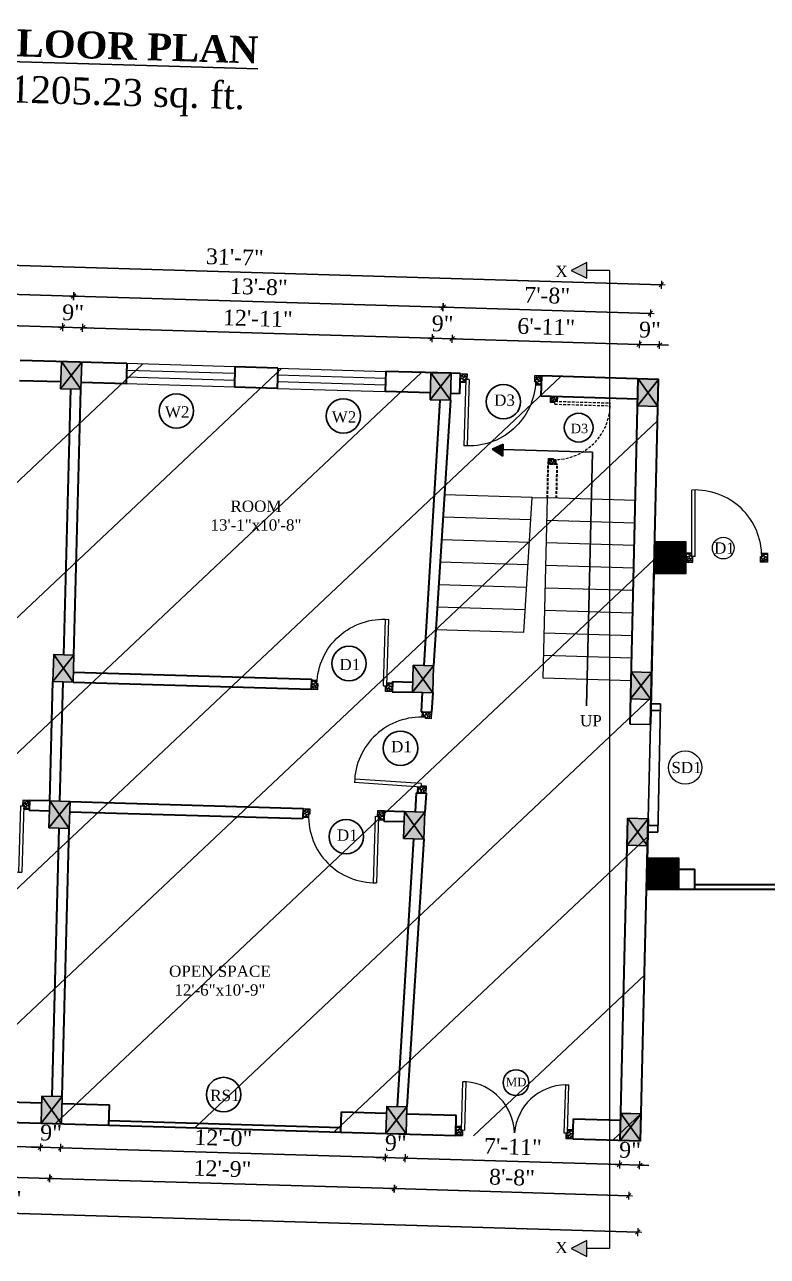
# Model space of a CAD drawing. Header units: inches. Extents: x 4069 to 291496, y -47643 to 12535.
# Drawn here: x 139544 to 139873, y -23348 to -22801 of the extents above; entities that cross this region are included whole.
import ezdxf

# ---------------------------------------------------------------- set-up
doc = ezdxf.new("R2010")
doc.units = ezdxf.units.IN
doc.header["$LTSCALE"] = 5
doc.header["$MEASUREMENT"] = 0
doc.linetypes.add('HIDDEN', pattern=[0.375, 0.25, -0.125])
for name, color, linetype, lineweight in [('A-WALL', 7, 'Continuous', 9), ('Dimension', 7, 'Continuous', 18), ('DOOR', 62, 'Continuous', 0), ('Dw', 2, 'Continuous', 18), ('tefriş', 30, 'Continuous', 9)]:
    doc.layers.add(name, color=color, linetype=linetype, lineweight=lineweight)
doc.layers.add('dim line', color=7, linetype='Continuous', lineweight=15, true_color=0xfab2b2)
doc.layers.add('TEXT', color=6, linetype='Continuous')
doc.layers.add('WALL', color=7, linetype='Continuous')
doc.styles.add('ordinary', font='times.ttf')
doc.dimstyles.new('Copy of 96', dxfattribs={"dimtxt": 7, "dimasz": 4, "dimexe": 0.5, "dimexo": 0.5, "dimgap": 3, "dimtad": 1, "dimdec": 1, "dimzin": 11, "dimdsep": 46, "dimlunit": 4, "dimtxsty": 'ordinary', "dimblk": 'OBLIQUE', "dimcen": 0.09, "dimse1": 1, "dimse2": 1, "dimclrt": 6, "dimazin": 0, "dimtfac": 1, "dimtdec": 1, "dimtix": 1, "dimtmove": 2, "dimatfit": 3, "dimldrblk": 'leader', "dimfxl": 0.5, "dimfxlon": 1, "dimtolj": 1, "dimtzin": 0, "dimarcsym": 0})

# ---------------------------------------------------------------- blocks, each defined once
blk = doc.blocks.new('C1a')
at = {"color": 1, "ltscale": 5}
for p, q in [((18657.75, 4625.76), (18648.75, 4625.76)), ((18648.75, 4625.76), (18648.82, 4613.76)), ((18657.82, 4613.76), (18657.75, 4625.76)), ((18648.82, 4613.76), (18657.82, 4613.76))]:
    blk.add_line(p, q, dxfattribs=at)
blk = doc.blocks.new('A$C27B36B59')
at = {"layer": 'DOOR'}
for p, q in [((0, 4), (0, 0)), ((2.5, 4), (0, 4)), ((0, 0), (3, 0)), ((2.5, 2.5), (2.5, 4)), ((3, 2.5), (2.5, 2.5)), ((3, 0), (3, 2.5))]:
    blk.add_line(p, q, dxfattribs=at)
for centre, radius, start, end in [((-1.4, -0.54), 4.75, 22.1411, 72.838), ((1.34, 2.09), 1.64, 45.138, 144.8948), ((2.21, 0.3), 2.49, 83.3149, 152.658), ((0.13, 0.37), 2.05, 349.4875, 93.6805), ((1.96, -0.47), 2.01, 58.7447, 166.495), ((-0.06, 0.32), 1.13, 343.542, 86.947), ((2.08, -0.4), 1.17, 38.2816, 160.1519)]:
    blk.add_arc(centre, radius, start, end, dxfattribs=at)
blk = doc.blocks.new('D2')
at = {"layer": 'DOOR'}
for p, q in [((74473.95, 24047.59), (74473.95, 24018.09)), ((74473.95, 24047.59), (74475.45, 24047.59)), ((74475.45, 24047.59), (74475.45, 24018.13))]:
    blk.add_line(p, q, dxfattribs=at)
blk.add_arc((74473.95, 24047.59), 29.5, 180, 272.9146, dxfattribs=at)
at = {"layer": 'DOOR', "xscale": -1, "rotation": 180}
blk.add_blockref('A$C27B36B59', (74441.95, 24050.09), dxfattribs=at)
at = {"layer": 'DOOR', "rotation": 180}
blk.add_blockref('A$C27B36B59', (74477.95, 24050.09), dxfattribs=at)
blk = doc.blocks.new('smalldoor hidden')
at = {"layer": 'DOOR', "linetype": 'HIDDEN'}
for p, q in [((9851.61, -757.15), (9876.16, -757.15)), ((9851.61, -758.4), (9851.61, -757.15)), ((9851.61, -758.4), (9876.19, -758.4))]:
    blk.add_line(p, q, dxfattribs=at)
blk.add_arc((9851.61, -758.4), 24.58, 270, 2.9146, dxfattribs=at)
at = {"layer": 'DOOR', "linetype": 'HIDDEN', "yscale": 0.8333000000020547, "zscale": 0.8333000000002357, "rotation": 270}
for p, xscale in [((9849.52, -755.07), 0.8332999999984168), ((9849.52, -785.07), -0.8332999999984168)]:
    blk.add_blockref('A$C27B36B59', p, dxfattribs=dict(at, xscale=xscale))
blk = doc.blocks.new('x-x')
at = {"ltscale": 5}
for points in [[(11364.03, -701.52), (11364.03, -694.51), (11357.15, -698.09)], [(11364.03, -1135.52), (11364.03, -1128.51), (11357.15, -1132.09)]]:
    blk.add_hatch(color=256, dxfattribs=at).paths.add_polyline_path(points)
for p, q in [((11364.03, -694.51), (11357.15, -698.09)), ((11357.15, -698.09), (11364.03, -701.52)), ((11364.03, -701.52), (11364.03, -694.51)), ((11374.13, -698.09), (11364.03, -698.09)), ((11374.13, -698.09), (11374.13, -1132.09)), ((11364.03, -1128.51), (11357.15, -1132.09)), ((11364.03, -1135.52), (11364.03, -1128.51)), ((11357.15, -1132.09), (11364.03, -1135.52)), ((11374.13, -1132.09), (11364.03, -1132.09))]:
    blk.add_line(p, q, dxfattribs=at)
at = {"layer": 'A-WALL', "color": 1, "ltscale": 5}
blk.add_line((11374.13, -1120.09), (11374.13, -1132.09), dxfattribs=at)
at = {"layer": 'TEXT', "style": 'ordinary'}
for p in [(11350.08, -700.97), (11350.08, -1134.1)]:
    blk.add_text('X', height=5, dxfattribs=at).set_placement(p)
blk = doc.blocks.new('oblique')
at = {"color": 0, "lineweight": -2}
blk.add_line((0.25, 0.25), (-0.25, -0.25), dxfattribs=at)
at = {"layer": 'dim line', "lineweight": 9}
for p, q in [((-0.4375, 0), (0.4375, 0)), ((0, 0.4375), (0, -0.4375))]:
    blk.add_line(p, q, dxfattribs=at)
blk = doc.blocks.new('*D4572')
at = {"layer": 'A-WALL', "color": 0, "lineweight": -2, "ltscale": 50, "transparency": 16777216}
blk.add_line((139811.71, -23320.93), (139707.76, -23317.82), dxfattribs=at)
at = {"layer": 'Defpoints', "color": 0, "ltscale": 50, "transparency": 16777216}
for p in [(139708.49, -23293.42), (139812.44, -23296.52), (139707.76, -23317.82)]:
    blk.add_point(p, dxfattribs=at)
at = {"layer": 'A-WALL', "color": 0, "lineweight": -2, "ltscale": 50, "transparency": 16777216, "xscale": 4, "yscale": 4, "zscale": 4}
for p, rotation in [((139707.76, -23317.82), 178.2899854281403), ((139811.71, -23320.93), 358.2899854281403)]:
    blk.add_blockref('oblique', p, dxfattribs=dict(at, rotation=rotation))
at = {"layer": 'A-WALL', "color": 6, "ltscale": 50, "transparency": 16777216, "insert": (139759.93, -23312.82), "char_height": 7, "attachment_point": 5, "rotation": 358.29, "style": 'ordinary'}
blk.add_mtext('\\A1;8\'-8"', dxfattribs=at)
blk = doc.blocks.new('_OBLIQUE')
at = {"color": 0, "linetype": 'ByBlock'}
blk.add_line((-0.5, -0.5), (0.5, 0.5), dxfattribs=at)
blk = doc.blocks.new('leader')
at = {"layer": 'Dimension'}
for p, q in [((0, -4.33), (0, 4.33)), ((-4.42, 0), (4.42, 0))]:
    blk.add_line(p, q, dxfattribs=at)
blk = doc.blocks.new('*D4573')
at = {"layer": 'A-WALL', "color": 0, "lineweight": -2, "ltscale": 50, "transparency": 16777216}
blk.add_line((139707.76, -23317.82), (139554.83, -23313.26), dxfattribs=at)
at = {"layer": 'Defpoints', "color": 0, "ltscale": 50, "transparency": 16777216}
for p in [(139555.55, -23288.85), (139708.49, -23293.42), (139554.83, -23313.26)]:
    blk.add_point(p, dxfattribs=at)
at = {"layer": 'A-WALL', "color": 0, "lineweight": -2, "ltscale": 50, "transparency": 16777216, "xscale": 4, "yscale": 4, "zscale": 4}
for p, rotation in [((139554.83, -23313.26), 178.2899854281411), ((139707.76, -23317.82), 358.2899854281411)]:
    blk.add_blockref('oblique', p, dxfattribs=dict(at, rotation=rotation))
at = {"layer": 'A-WALL', "color": 6, "ltscale": 50, "transparency": 16777216, "insert": (139631.49, -23308.97), "char_height": 7, "attachment_point": 5, "rotation": 358.29, "style": 'ordinary'}
blk.add_mtext('\\A1;12\'-9"', dxfattribs=at)
blk = doc.blocks.new('*D4574')
at = {"layer": 'A-WALL', "color": 0, "lineweight": -2, "ltscale": 50, "transparency": 16777216}
blk.add_line((139554.83, -23313.26), (139404.89, -23308.78), dxfattribs=at)
at = {"layer": 'Defpoints', "color": 0, "ltscale": 50, "transparency": 16777216}
for p in [(139405.62, -23284.38), (139555.55, -23288.85), (139404.89, -23308.78)]:
    blk.add_point(p, dxfattribs=at)
at = {"layer": 'A-WALL', "color": 0, "lineweight": -2, "ltscale": 50, "transparency": 16777216, "xscale": 4, "yscale": 4, "zscale": 4}
for p, rotation in [((139404.89, -23308.78), 178.2899854281411), ((139554.83, -23313.26), 358.2899854281411)]:
    blk.add_blockref('oblique', p, dxfattribs=dict(at, rotation=rotation))
at = {"layer": 'A-WALL', "color": 6, "ltscale": 50, "transparency": 16777216, "insert": (139480.05, -23304.46), "char_height": 7, "attachment_point": 5, "rotation": 358.29, "style": 'ordinary'}
blk.add_mtext('\\A1;12\'-6"', dxfattribs=at)
blk = doc.blocks.new('*D4028')
at = {"layer": 'A-WALL', "color": 0, "lineweight": -2, "ltscale": 50, "transparency": 16777216}
blk.add_line((139815.73, -23337.1), (139242.98, -23320), dxfattribs=at)
at = {"layer": 'Defpoints', "color": 0, "ltscale": 50, "transparency": 16777216}
for p in [(139244.19, -23279.56), (139816.94, -23296.66), (139242.98, -23320)]:
    blk.add_point(p, dxfattribs=at)
at = {"layer": 'A-WALL', "color": 0, "lineweight": -2, "ltscale": 50, "transparency": 16777216, "xscale": 4, "yscale": 4, "zscale": 4}
for p, rotation in [((139242.98, -23320), 178.2899854281411), ((139815.73, -23337.1), 358.2899854281411)]:
    blk.add_blockref('oblique', p, dxfattribs=dict(at, rotation=rotation))
at = {"layer": 'A-WALL', "color": 6, "ltscale": 50, "transparency": 16777216, "insert": (139529.55, -23322), "char_height": 7, "attachment_point": 5, "rotation": 358.29, "style": 'ordinary'}
blk.add_mtext('\\A1;48\'-0"', dxfattribs=at)
blk = doc.blocks.new('*D4584')
at = {"layer": 'A-WALL', "color": 0, "lineweight": -2, "ltscale": 50, "transparency": 16777216}
blk.add_line((139456.92, -22932.44), (139560.52, -22935.53), dxfattribs=at)
at = {"layer": 'Defpoints', "color": 0, "ltscale": 50, "transparency": 16777216}
for p in [(139560.52, -22935.53), (139456.46, -22947.74), (139560.06, -22950.84)]:
    blk.add_point(p, dxfattribs=at)
at = {"layer": 'A-WALL', "color": 0, "lineweight": -2, "ltscale": 50, "transparency": 16777216, "xscale": 4, "yscale": 4, "zscale": 4}
for p, rotation in [((139456.92, -22932.44), 178.2899854281412), ((139560.52, -22935.53), 358.2899854281412)]:
    blk.add_blockref('oblique', p, dxfattribs=dict(at, rotation=rotation))
at = {"layer": 'A-WALL', "color": 6, "ltscale": 50, "transparency": 16777216, "insert": (139508.91, -22927.43), "char_height": 7, "attachment_point": 5, "rotation": 358.29, "style": 'ordinary'}
blk.add_mtext('\\A1;8\'-8"', dxfattribs=at)
blk = doc.blocks.new('*D4585')
at = {"layer": 'A-WALL', "color": 0, "lineweight": -2, "ltscale": 50, "transparency": 16777216}
for p, q in [((139560.52, -22935.53), (139556.52, -22935.41)), ((139560.52, -22935.53), (139569.52, -22935.8)), ((139569.52, -22935.8), (139573.51, -22935.92))]:
    blk.add_line(p, q, dxfattribs=at)
at = {"layer": 'Defpoints', "color": 0, "ltscale": 50, "transparency": 16777216}
for p in [(139569.52, -22935.8), (139560.06, -22950.84), (139569.06, -22951.11)]:
    blk.add_point(p, dxfattribs=at)
at = {"layer": 'A-WALL', "color": 0, "lineweight": -2, "ltscale": 50, "transparency": 16777216, "xscale": 4, "yscale": 4, "zscale": 4}
for p, rotation in [((139560.52, -22935.53), 358.2899854281412), ((139569.52, -22935.8), 178.2899854281412)]:
    blk.add_blockref('oblique', p, dxfattribs=dict(at, rotation=rotation))
at = {"layer": 'A-WALL', "color": 6, "ltscale": 50, "transparency": 16777216, "insert": (139565.21, -22929.1), "char_height": 7, "attachment_point": 5, "rotation": 358.29, "style": 'ordinary'}
blk.add_mtext('\\A1;9"', dxfattribs=at)
blk = doc.blocks.new('*D4586')
at = {"layer": 'A-WALL', "color": 0, "lineweight": -2, "ltscale": 50, "transparency": 16777216}
blk.add_line((139569.52, -22935.8), (139724.45, -22940.43), dxfattribs=at)
at = {"layer": 'Defpoints', "color": 0, "ltscale": 50, "transparency": 16777216}
for p in [(139724.45, -22940.43), (139569.06, -22951.11), (139723.99, -22955.73)]:
    blk.add_point(p, dxfattribs=at)
at = {"layer": 'A-WALL', "color": 0, "lineweight": -2, "ltscale": 50, "transparency": 16777216, "xscale": 4, "yscale": 4, "zscale": 4}
for p, rotation in [((139569.52, -22935.8), 178.2899854281412), ((139724.45, -22940.43), 358.2899854281412)]:
    blk.add_blockref('oblique', p, dxfattribs=dict(at, rotation=rotation))
at = {"layer": 'A-WALL', "color": 6, "ltscale": 50, "transparency": 16777216, "insert": (139647.18, -22931.62), "char_height": 7, "attachment_point": 5, "rotation": 358.29, "style": 'ordinary'}
blk.add_mtext('\\A1;12\'-11"', dxfattribs=at)
blk = doc.blocks.new('*D4587')
at = {"layer": 'A-WALL', "color": 0, "lineweight": -2, "ltscale": 50, "transparency": 16777216}
for p, q in [((139724.45, -22940.43), (139720.45, -22940.31)), ((139724.45, -22940.43), (139733.44, -22940.69)), ((139733.44, -22940.69), (139737.44, -22940.81))]:
    blk.add_line(p, q, dxfattribs=at)
at = {"layer": 'Defpoints', "color": 0, "ltscale": 50, "transparency": 16777216}
for p in [(139733.44, -22940.69), (139723.99, -22955.73), (139732.99, -22956)]:
    blk.add_point(p, dxfattribs=at)
at = {"layer": 'A-WALL', "color": 0, "lineweight": -2, "ltscale": 50, "transparency": 16777216, "xscale": 4, "yscale": 4, "zscale": 4}
for p, rotation in [((139724.45, -22940.43), 358.2899854281412), ((139733.44, -22940.69), 178.2899854281412)]:
    blk.add_blockref('oblique', p, dxfattribs=dict(at, rotation=rotation))
at = {"layer": 'A-WALL', "color": 6, "ltscale": 50, "transparency": 16777216, "insert": (139729.14, -22933.99), "char_height": 7, "attachment_point": 5, "rotation": 358.29, "style": 'ordinary'}
blk.add_mtext('\\A1;9"', dxfattribs=at)
blk = doc.blocks.new('*D4588')
at = {"layer": 'A-WALL', "color": 0, "lineweight": -2, "ltscale": 50, "transparency": 16777216}
blk.add_line((139733.44, -22940.69), (139816.41, -22943.17), dxfattribs=at)
at = {"layer": 'Defpoints', "color": 0, "ltscale": 50, "transparency": 16777216}
for p in [(139816.41, -22943.17), (139732.99, -22956), (139815.95, -22958.48)]:
    blk.add_point(p, dxfattribs=at)
at = {"layer": 'A-WALL', "color": 0, "lineweight": -2, "ltscale": 50, "transparency": 16777216, "xscale": 4, "yscale": 4, "zscale": 4}
for p, rotation in [((139733.44, -22940.69), 178.2899854281412), ((139816.41, -22943.17), 358.2899854281412)]:
    blk.add_blockref('oblique', p, dxfattribs=dict(at, rotation=rotation))
at = {"layer": 'A-WALL', "color": 6, "ltscale": 50, "transparency": 16777216, "insert": (139775.12, -22935.37), "char_height": 7, "attachment_point": 5, "rotation": 358.29, "style": 'ordinary'}
blk.add_mtext('\\A1;6\'-11"', dxfattribs=at)
blk = doc.blocks.new('*D4589')
at = {"layer": 'A-WALL', "color": 0, "lineweight": -2, "ltscale": 50, "transparency": 16777216}
for p, q in [((139816.41, -22943.17), (139812.41, -22943.05)), ((139816.41, -22943.17), (139825.4, -22943.44)), ((139825.4, -22943.44), (139829.4, -22943.56))]:
    blk.add_line(p, q, dxfattribs=at)
at = {"layer": 'Defpoints', "color": 0, "ltscale": 50, "transparency": 16777216}
for p in [(139825.4, -22943.44), (139815.95, -22958.48), (139824.95, -22958.75)]:
    blk.add_point(p, dxfattribs=at)
at = {"layer": 'A-WALL', "color": 0, "lineweight": -2, "ltscale": 50, "transparency": 16777216, "xscale": 4, "yscale": 4, "zscale": 4}
for p, rotation in [((139816.41, -22943.17), 358.2899854281412), ((139825.4, -22943.44), 178.2899854281412)]:
    blk.add_blockref('oblique', p, dxfattribs=dict(at, rotation=rotation))
at = {"layer": 'A-WALL', "color": 6, "ltscale": 50, "transparency": 16777216, "insert": (139821.1, -22936.74), "char_height": 7, "attachment_point": 5, "rotation": 358.29, "style": 'ordinary'}
blk.add_mtext('\\A1;9"', dxfattribs=at)
blk = doc.blocks.new('*D4590')
at = {"layer": 'A-WALL', "color": 0, "lineweight": -2, "ltscale": 50, "transparency": 16777216}
blk.add_line((139821.32, -22929.41), (139729.36, -22926.66), dxfattribs=at)
at = {"layer": 'Defpoints', "color": 0, "ltscale": 50, "transparency": 16777216}
for p in [(139729.36, -22926.66), (139728.49, -22955.87), (139820.45, -22958.61)]:
    blk.add_point(p, dxfattribs=at)
at = {"layer": 'A-WALL', "color": 0, "lineweight": -2, "ltscale": 50, "transparency": 16777216, "xscale": 4, "yscale": 4, "zscale": 4}
for p, rotation in [((139729.36, -22926.66), 178.2899854281411), ((139821.32, -22929.41), 358.2899854281411)]:
    blk.add_blockref('oblique', p, dxfattribs=dict(at, rotation=rotation))
at = {"layer": 'A-WALL', "color": 6, "ltscale": 50, "transparency": 16777216, "insert": (139775.54, -22921.47), "char_height": 7, "attachment_point": 5, "rotation": 358.29, "style": 'ordinary'}
blk.add_mtext('\\A1;7\'-8"', dxfattribs=at)
blk = doc.blocks.new('*D4591')
at = {"layer": 'A-WALL', "color": 0, "lineweight": -2, "ltscale": 50, "transparency": 16777216}
blk.add_line((139729.36, -22926.66), (139565.43, -22921.77), dxfattribs=at)
at = {"layer": 'Defpoints', "color": 0, "ltscale": 50, "transparency": 16777216}
for p in [(139565.43, -22921.77), (139564.56, -22950.97), (139728.49, -22955.87)]:
    blk.add_point(p, dxfattribs=at)
at = {"layer": 'A-WALL', "color": 0, "lineweight": -2, "ltscale": 50, "transparency": 16777216, "xscale": 4, "yscale": 4, "zscale": 4}
for p, rotation in [((139565.43, -22921.77), 178.2899854281411), ((139729.36, -22926.66), 358.2899854281411)]:
    blk.add_blockref('oblique', p, dxfattribs=dict(at, rotation=rotation))
at = {"layer": 'A-WALL', "color": 6, "ltscale": 50, "transparency": 16777216, "insert": (139647.59, -22917.66), "char_height": 7, "attachment_point": 5, "rotation": 358.29, "style": 'ordinary'}
blk.add_mtext('\\A1;13\'-8"', dxfattribs=at)
blk = doc.blocks.new('*D4592')
at = {"layer": 'A-WALL', "color": 0, "lineweight": -2, "ltscale": 50, "transparency": 16777216}
blk.add_line((139565.43, -22921.77), (139452.16, -22918.39), dxfattribs=at)
at = {"layer": 'Defpoints', "color": 0, "ltscale": 50, "transparency": 16777216}
for p in [(139452.16, -22918.39), (139451.29, -22947.59), (139564.56, -22950.97)]:
    blk.add_point(p, dxfattribs=at)
at = {"layer": 'A-WALL', "color": 0, "lineweight": -2, "ltscale": 50, "transparency": 16777216, "xscale": 4, "yscale": 4, "zscale": 4}
for p, rotation in [((139452.16, -22918.39), 178.2899854281411), ((139565.43, -22921.77), 358.2899854281411)]:
    blk.add_blockref('oblique', p, dxfattribs=dict(at, rotation=rotation))
at = {"layer": 'A-WALL', "color": 6, "ltscale": 50, "transparency": 16777216, "insert": (139508.99, -22913.51), "char_height": 7, "attachment_point": 5, "rotation": 358.29, "style": 'ordinary'}
blk.add_mtext('\\A1;9\'-5"', dxfattribs=at)
blk = doc.blocks.new('*D4030')
at = {"layer": 'A-WALL', "color": 0, "lineweight": -2, "ltscale": 50, "transparency": 16777216}
blk.add_line((139447.37, -22905.4), (139826.2, -22916.71), dxfattribs=at)
at = {"layer": 'Defpoints', "color": 0, "ltscale": 50, "transparency": 16777216}
for p in [(139826.2, -22916.71), (139446.11, -22947.44), (139824.95, -22958.75)]:
    blk.add_point(p, dxfattribs=at)
at = {"layer": 'A-WALL', "color": 0, "lineweight": -2, "ltscale": 50, "transparency": 16777216, "xscale": 4, "yscale": 4, "zscale": 4}
for p, rotation in [((139447.37, -22905.4), 178.2899854281411), ((139826.2, -22916.71), 358.2899854281411)]:
    blk.add_blockref('oblique', p, dxfattribs=dict(at, rotation=rotation))
at = {"layer": 'A-WALL', "color": 6, "ltscale": 50, "transparency": 16777216, "insert": (139636.98, -22904.48), "char_height": 7, "attachment_point": 5, "rotation": 358.29, "style": 'ordinary'}
blk.add_mtext('\\A1;31\'-7"', dxfattribs=at)
blk = doc.blocks.new('*D4034')
at = {"layer": 'A-WALL', "color": 0, "lineweight": -2, "ltscale": 50, "transparency": 16777216}
blk.add_line((139409.8, -23295.27), (139550.73, -23299.47), dxfattribs=at)
at = {"layer": 'Defpoints', "color": 0, "ltscale": 50, "transparency": 16777216}
for p in [(139410.12, -23284.51), (139551.06, -23288.72), (139550.73, -23299.47)]:
    blk.add_point(p, dxfattribs=at)
at = {"layer": 'A-WALL', "color": 0, "lineweight": -2, "ltscale": 50, "transparency": 16777216, "xscale": 4, "yscale": 4, "zscale": 4}
for p, rotation in [((139409.8, -23295.27), 178.2899854281411), ((139550.73, -23299.47), 358.2899854281411)]:
    blk.add_blockref('oblique', p, dxfattribs=dict(at, rotation=rotation))
at = {"layer": 'A-WALL', "color": 6, "ltscale": 50, "transparency": 16777216, "insert": (139480.46, -23290.8), "char_height": 7, "attachment_point": 5, "rotation": 358.29, "style": 'ordinary'}
blk.add_mtext('\\A1;11\'-9"', dxfattribs=at)
blk = doc.blocks.new('*D4035')
at = {"layer": 'A-WALL', "color": 0, "lineweight": -2, "ltscale": 50, "transparency": 16777216}
for p, q in [((139550.73, -23299.47), (139546.74, -23299.35)), ((139550.73, -23299.47), (139559.73, -23299.74)), ((139559.73, -23299.74), (139563.73, -23299.86))]:
    blk.add_line(p, q, dxfattribs=at)
at = {"layer": 'Defpoints', "color": 0, "ltscale": 50, "transparency": 16777216}
for p in [(139551.06, -23288.72), (139560.05, -23288.99), (139559.73, -23299.74)]:
    blk.add_point(p, dxfattribs=at)
at = {"layer": 'A-WALL', "color": 0, "lineweight": -2, "ltscale": 50, "transparency": 16777216, "xscale": 4, "yscale": 4, "zscale": 4}
for p, rotation in [((139550.73, -23299.47), 358.2899854281411), ((139559.73, -23299.74), 178.2899854281411)]:
    blk.add_blockref('oblique', p, dxfattribs=dict(at, rotation=rotation))
at = {"layer": 'A-WALL', "color": 6, "ltscale": 50, "transparency": 16777216, "insert": (139555.43, -23293.04), "char_height": 7, "attachment_point": 5, "rotation": 358.29, "style": 'ordinary'}
blk.add_mtext('\\A1;9"', dxfattribs=at)
blk = doc.blocks.new('*D4036')
at = {"layer": 'A-WALL', "color": 0, "lineweight": -2, "ltscale": 50, "transparency": 16777216}
blk.add_line((139559.73, -23299.74), (139703.67, -23304.04), dxfattribs=at)
at = {"layer": 'Defpoints', "color": 0, "ltscale": 50, "transparency": 16777216}
for p in [(139560.05, -23288.99), (139703.99, -23293.29), (139703.67, -23304.04)]:
    blk.add_point(p, dxfattribs=at)
at = {"layer": 'A-WALL', "color": 0, "lineweight": -2, "ltscale": 50, "transparency": 16777216, "xscale": 4, "yscale": 4, "zscale": 4}
for p, rotation in [((139559.73, -23299.74), 178.2899854281411), ((139703.67, -23304.04), 358.2899854281411)]:
    blk.add_blockref('oblique', p, dxfattribs=dict(at, rotation=rotation))
at = {"layer": 'A-WALL', "color": 6, "ltscale": 50, "transparency": 16777216, "insert": (139631.89, -23295.33), "char_height": 7, "attachment_point": 5, "rotation": 358.29, "style": 'ordinary'}
blk.add_mtext('\\A1;12\'-0"', dxfattribs=at)
blk = doc.blocks.new('*D4037')
at = {"layer": 'A-WALL', "color": 0, "lineweight": -2, "ltscale": 50, "transparency": 16777216}
for p, q in [((139703.67, -23304.04), (139699.67, -23303.92)), ((139703.67, -23304.04), (139712.66, -23304.31)), ((139712.66, -23304.31), (139716.66, -23304.43))]:
    blk.add_line(p, q, dxfattribs=at)
at = {"layer": 'Defpoints', "color": 0, "ltscale": 50, "transparency": 16777216}
for p in [(139703.99, -23293.29), (139712.98, -23293.55), (139712.66, -23304.31)]:
    blk.add_point(p, dxfattribs=at)
at = {"layer": 'A-WALL', "color": 0, "lineweight": -2, "ltscale": 50, "transparency": 16777216, "xscale": 4, "yscale": 4, "zscale": 4}
for p, rotation in [((139703.67, -23304.04), 358.2899854281411), ((139712.66, -23304.31), 178.2899854281411)]:
    blk.add_blockref('oblique', p, dxfattribs=dict(at, rotation=rotation))
at = {"layer": 'A-WALL', "color": 6, "ltscale": 50, "transparency": 16777216, "insert": (139708.36, -23297.61), "char_height": 7, "attachment_point": 5, "rotation": 358.29, "style": 'ordinary'}
blk.add_mtext('\\A1;9"', dxfattribs=at)
blk = doc.blocks.new('*D4038')
at = {"layer": 'A-WALL', "color": 0, "lineweight": -2, "ltscale": 50, "transparency": 16777216}
blk.add_line((139712.66, -23304.31), (139807.62, -23307.14), dxfattribs=at)
at = {"layer": 'Defpoints', "color": 0, "ltscale": 50, "transparency": 16777216}
for p in [(139712.98, -23293.55), (139807.94, -23296.39), (139807.62, -23307.14)]:
    blk.add_point(p, dxfattribs=at)
at = {"layer": 'A-WALL', "color": 0, "lineweight": -2, "ltscale": 50, "transparency": 16777216, "xscale": 4, "yscale": 4, "zscale": 4}
for p, rotation in [((139712.66, -23304.31), 178.2899854281411), ((139807.62, -23307.14), 358.2899854281411)]:
    blk.add_blockref('oblique', p, dxfattribs=dict(at, rotation=rotation))
at = {"layer": 'A-WALL', "color": 6, "ltscale": 50, "transparency": 16777216, "insert": (139760.34, -23299.16), "char_height": 7, "attachment_point": 5, "rotation": 358.29, "style": 'ordinary'}
blk.add_mtext('\\A1;7\'-11"', dxfattribs=at)
blk = doc.blocks.new('*D4593')
at = {"layer": 'A-WALL', "color": 0, "lineweight": -2, "ltscale": 50, "transparency": 16777216}
for p, q in [((139807.62, -23307.14), (139803.62, -23307.02)), ((139807.62, -23307.14), (139816.62, -23307.41)), ((139816.62, -23307.41), (139820.61, -23307.53))]:
    blk.add_line(p, q, dxfattribs=at)
at = {"layer": 'Defpoints', "color": 0, "ltscale": 50, "transparency": 16777216}
for p in [(139807.94, -23296.39), (139816.94, -23296.66), (139816.62, -23307.41)]:
    blk.add_point(p, dxfattribs=at)
at = {"layer": 'A-WALL', "color": 0, "lineweight": -2, "ltscale": 50, "transparency": 16777216, "xscale": 4, "yscale": 4, "zscale": 4}
for p, rotation in [((139807.62, -23307.14), 358.2899854281411), ((139816.62, -23307.41), 178.2899854281411)]:
    blk.add_blockref('oblique', p, dxfattribs=dict(at, rotation=rotation))
at = {"layer": 'A-WALL', "color": 6, "ltscale": 50, "transparency": 16777216, "insert": (139812.31, -23300.71), "char_height": 7, "attachment_point": 5, "rotation": 358.29, "style": 'ordinary'}
blk.add_mtext('\\A1;9"', dxfattribs=at)

msp = doc.modelspace()

# ---------------------------------------------------------------- hatches: boundary and pattern name
at = {"layer": 'A-WALL', "ltscale": 5}
h = msp.add_hatch(dxfattribs=at)
h.set_pattern_fill('ANSI31', color=256)
h.set_pattern_definition([(45, (115401.16021, -24683.50437), (-0.08838834765, 0.08838834765), [])])
h.paths.add_polyline_path([(139823.23823, -23044.78323), (139837.23823, -23044.78323), (139837.23823, -23030.78323), (139823.23823, -23030.78323)])
h = msp.add_hatch(dxfattribs=at)
h.set_pattern_fill('ANSI31', color=256)
h.set_pattern_definition([(45, (115288.2145, -24674.7867), (-0.08838834765, 0.08838834765), [])])
h.paths.add_polyline_path([(139819.91363, -23171.06555), (139819.91363, -23185.06555), (139833.91363, -23185.06555), (139833.91363, -23171.06555)])
at = {"layer": 'WALL', "linetype": 'ByBlock', "ltscale": 5, "true_color": 0xf8991e}
h = msp.add_hatch(dxfattribs=at)
h.set_pattern_fill('ANSI31', color=30, scale=350, angle=-1.7100146)
h.set_pattern_definition([(43.29, (132879.9, -20503.353), (-29.999, 31.8453), [])])
h.paths.add_polyline_path([(139244.19237, -23279.55849), (139446.11425, -22947.43612), (139824.94547, -22958.74584), (139817.11623, -23290.66003), (139816.93719, -23296.65735)])
h = msp.add_hatch(color=30, dxfattribs=at)
h.dxf.hatch_style = 1
h.paths.add_polyline_path([(139564.38235, -22956.9696), (139559.70531, -22962.83264), (139568.7013, -22963.10121)])
h.paths.add_polyline_path([(139568.7013, -22963.10121), (139569.05939, -22951.10656), (139564.38235, -22956.9696)])
h.paths.add_polyline_path([(139564.38235, -22956.9696), (139569.05939, -22951.10656), (139560.0634, -22950.83799)])
h.paths.add_polyline_path([(139560.0634, -22950.83799), (139559.70531, -22962.83264), (139564.38235, -22956.9696)])
h = msp.add_hatch(color=30, dxfattribs=at)
h.dxf.hatch_style = 1
h.paths.add_polyline_path([(139728.30931, -22961.86352), (139723.63227, -22967.72656), (139732.62826, -22967.99513)])
h.paths.add_polyline_path([(139732.62826, -22967.99513), (139732.98636, -22956.00047), (139728.30931, -22961.86352)])
h.paths.add_polyline_path([(139728.30931, -22961.86352), (139732.98636, -22956.00047), (139723.99036, -22955.7319)])
h.paths.add_polyline_path([(139723.99036, -22955.7319), (139723.63227, -22967.72656), (139728.30931, -22961.86352)])
h = msp.add_hatch(color=30, dxfattribs=at)
h.dxf.hatch_style = 1
h.paths.add_polyline_path([(139824.66115, -22970.7427), (139820.30523, -22964.60998), (139815.66499, -22970.47413)])
h.paths.add_polyline_path([(139824.66115, -22970.7427), (139824.94547, -22958.74584), (139820.30523, -22964.60998)])
h.paths.add_polyline_path([(139824.94547, -22958.74584), (139815.94931, -22958.47727), (139820.30523, -22964.60998)])
h.paths.add_polyline_path([(139820.30523, -22964.60998), (139815.94931, -22958.47727), (139815.66499, -22970.47413)])
at = {"layer": 'WALL', "linetype": 'ByBlock', "ltscale": 5}
msp.add_hatch(color=2, dxfattribs=at).paths.add_polyline_path([(139751.09251, -22989.72083), (139756.02319, -22987.46437), (139755.86657, -22992.71028)])
at = {"layer": 'WALL', "linetype": 'ByBlock', "ltscale": 5, "true_color": 0xf8991e}
h = msp.add_hatch(color=30, dxfattribs=at)
h.dxf.hatch_style = 1
h.paths.add_polyline_path([(139560.93307, -23086.92454), (139556.25602, -23092.78759), (139565.25202, -23093.05616)])
h.paths.add_polyline_path([(139565.25202, -23093.05616), (139565.61011, -23081.0615), (139560.93307, -23086.92454)])
h.paths.add_polyline_path([(139560.93307, -23086.92454), (139565.61011, -23081.0615), (139556.61412, -23080.79293)])
h.paths.add_polyline_path([(139556.61412, -23080.79293), (139556.25602, -23092.78759), (139560.93307, -23086.92454)])
h = msp.add_hatch(color=30, dxfattribs=at)
h.dxf.hatch_style = 1
h.paths.add_polyline_path([(139720.47548, -23091.68756), (139715.79844, -23097.55061), (139724.79443, -23097.81917)])
h.paths.add_polyline_path([(139724.79443, -23097.81917), (139725.15252, -23085.82452), (139720.47548, -23091.68756)])
h.paths.add_polyline_path([(139720.47548, -23091.68756), (139725.15252, -23085.82452), (139716.15653, -23085.55595)])
h.paths.add_polyline_path([(139716.15653, -23085.55595), (139715.79844, -23097.55061), (139720.47548, -23091.68756)])
h = msp.add_hatch(color=30, dxfattribs=at)
h.dxf.hatch_style = 1
h.paths.add_polyline_path([(139821.58104, -23100.70867), (139817.22512, -23094.57595), (139812.58488, -23100.44009)])
h.paths.add_polyline_path([(139821.58104, -23100.70867), (139821.86536, -23088.71181), (139817.22512, -23094.57595)])
h.paths.add_polyline_path([(139821.86536, -23088.71181), (139812.8692, -23088.44323), (139817.22512, -23094.57595)])
h.paths.add_polyline_path([(139817.22512, -23094.57595), (139812.8692, -23088.44323), (139812.58488, -23100.44009)])
h = msp.add_hatch(color=30, dxfattribs=at)
h.dxf.hatch_style = 1
h.paths.add_polyline_path([(139559.20842, -23151.90202), (139554.53138, -23157.76506), (139563.52737, -23158.03363)])
h.paths.add_polyline_path([(139563.52737, -23158.03363), (139563.88547, -23146.03897), (139559.20842, -23151.90202)])
h.paths.add_polyline_path([(139559.20842, -23151.90202), (139563.88547, -23146.03897), (139554.88947, -23145.7704)])
h.paths.add_polyline_path([(139554.88947, -23145.7704), (139554.53138, -23157.76506), (139559.20842, -23151.90202)])
h = msp.add_hatch(color=30, dxfattribs=at)
h.dxf.hatch_style = 1
h.paths.add_polyline_path([(139716.55856, -23156.59959), (139711.88152, -23162.46263), (139720.87751, -23162.7312)])
h.paths.add_polyline_path([(139720.87751, -23162.7312), (139721.23561, -23150.73654), (139716.55856, -23156.59959)])
h.paths.add_polyline_path([(139716.55856, -23156.59959), (139721.23561, -23150.73654), (139712.23961, -23150.46797)])
h.paths.add_polyline_path([(139712.23961, -23150.46797), (139711.88152, -23162.46263), (139716.55856, -23156.59959)])
h = msp.add_hatch(color=30, dxfattribs=at)
h.dxf.hatch_style = 1
h.paths.add_polyline_path([(139820.04099, -23165.69165), (139815.68507, -23159.55893), (139811.04483, -23165.42308)])
h.paths.add_polyline_path([(139820.04099, -23165.69165), (139820.32531, -23153.69479), (139815.68507, -23159.55893)])
h.paths.add_polyline_path([(139820.32531, -23153.69479), (139811.32915, -23153.42622), (139815.68507, -23159.55893)])
h.paths.add_polyline_path([(139815.68507, -23159.55893), (139811.32915, -23153.42622), (139811.04483, -23165.42308)])
h = msp.add_hatch(color=30, dxfattribs=at)
h.dxf.hatch_style = 1
h.paths.add_polyline_path([(139555.73261, -23282.85661), (139551.05556, -23288.71966), (139560.05156, -23288.98823)])
h.paths.add_polyline_path([(139560.05156, -23288.98823), (139560.40965, -23276.99357), (139555.73261, -23282.85661)])
h.paths.add_polyline_path([(139555.73261, -23282.85661), (139560.40965, -23276.99357), (139551.41366, -23276.725)])
h.paths.add_polyline_path([(139551.41366, -23276.725), (139551.05556, -23288.71966), (139555.73261, -23282.85661)])
h = msp.add_hatch(color=30, dxfattribs=at)
h.dxf.hatch_style = 1
h.paths.add_polyline_path([(139708.66447, -23287.42228), (139703.98743, -23293.28532), (139712.98342, -23293.55389)])
h.paths.add_polyline_path([(139712.98342, -23293.55389), (139713.34151, -23281.55924), (139708.66447, -23287.42228)])
h.paths.add_polyline_path([(139708.66447, -23287.42228), (139713.34151, -23281.55924), (139704.34552, -23281.29067)])
h.paths.add_polyline_path([(139704.34552, -23281.29067), (139703.98743, -23293.28532), (139708.66447, -23287.42228)])
h = msp.add_hatch(color=30, dxfattribs=at)
h.dxf.hatch_style = 1
h.paths.add_polyline_path([(139816.93719, -23296.65735), (139812.58127, -23290.52464), (139807.94103, -23296.38878)])
h.paths.add_polyline_path([(139816.93719, -23296.65735), (139817.22151, -23284.66049), (139812.58127, -23290.52464)])
h.paths.add_polyline_path([(139817.22151, -23284.66049), (139808.22534, -23284.39192), (139812.58127, -23290.52464)])
h.paths.add_polyline_path([(139812.58127, -23290.52464), (139808.22534, -23284.39192), (139807.94103, -23296.38878)])

# ---------------------------------------------------------------- linework, layer by layer
at = {"color": 1, "ltscale": 5}
for p, q in [((139559.70531, -22962.83264), (139569.05939, -22951.10656)), ((139568.7013, -22963.10121), (139560.0634, -22950.83799)), ((139723.63227, -22967.72656), (139732.98636, -22956.00047)), ((139732.62826, -22967.99513), (139723.99036, -22955.7319)), ((139815.66499, -22970.47413), (139824.94547, -22958.74584)), ((139824.66115, -22970.7427), (139815.94931, -22958.47727)), ((139729.669, -23019.92987), (139729.33459, -23019.90866)), ((139556.25602, -23092.78759), (139565.61011, -23081.0615)), ((139565.25202, -23093.05616), (139556.61412, -23080.79293)), ((139715.79844, -23097.55061), (139725.15252, -23085.82452)), ((139724.79443, -23097.81917), (139716.15653, -23085.55595)), ((139812.58488, -23100.44009), (139821.86536, -23088.71181)), ((139821.58104, -23100.70867), (139812.8692, -23088.44323)), ((139554.53138, -23157.76506), (139563.88547, -23146.03897)), ((139563.52737, -23158.03363), (139554.88947, -23145.7704)), ((139711.88152, -23162.46263), (139721.23561, -23150.73654)), ((139720.87751, -23162.7312), (139712.23961, -23150.46797)), ((139820.32531, -23153.69479), (139811.04483, -23165.42308)), ((139820.04099, -23165.69165), (139811.32915, -23153.42622)), ((139551.05556, -23288.71966), (139560.40965, -23276.99357)), ((139560.05156, -23288.98823), (139551.41366, -23276.725)), ((139703.98743, -23293.28532), (139713.34151, -23281.55924)), ((139712.98342, -23293.55389), (139704.34552, -23281.29067)), ((139807.94103, -23296.38878), (139817.22151, -23284.66049)), ((139816.93719, -23296.65735), (139808.22534, -23284.39192))]:
    msp.add_line(p, q, dxfattribs=at)
at = {"layer": 'A-WALL', "lineweight": 30}
for p, q in [((139589.05049, -22951.70337), (139541.69129, -22950.2895)), ((139589.05049, -22951.70337), (139588.78192, -22960.69937)), ((139637.02911, -22953.13574), (139636.76054, -22962.13173)), ((139656.02065, -22953.70272), (139637.02911, -22953.13574)), ((139656.02065, -22953.70272), (139655.75208, -22962.69871)), ((139703.99927, -22955.13508), (139703.7307, -22964.13108)), ((139732.98636, -22956.00047), (139703.99927, -22955.13508)), ((139736.98466, -22956.11984), (139732.98636, -22956.00047)), ((139559.79483, -22959.83398), (139541.42273, -22959.28549)), ((139588.78192, -22960.69937), (139568.79082, -22960.10255)), ((139736.98466, -22956.11984), (139736.71609, -22965.11583)), ((139772.96863, -22957.19411), (139772.70006, -22966.1901)), ((139824.94547, -22958.74584), (139772.96863, -22957.19411)), ((139812.31815, -23111.69479), (139815.94931, -22958.47727)), ((139821.32068, -23111.69479), (139824.94547, -22958.74584)), ((139561.09226, -23080.92662), (139564.22315, -22962.96752)), ((139565.61011, -23081.0615), (139568.7013, -22963.10121)), ((139655.75208, -22962.69871), (139636.76054, -22962.13173)), ((139723.7218, -22964.7279), (139703.7307, -22964.13108)), ((139736.71609, -22965.11583), (139732.71779, -22964.99646)), ((139815.73607, -22967.47491), (139772.70006, -22966.1901)), ((139727.94775, -22967.85539), (139720.83704, -23085.69568)), ((139732.62826, -22967.99513), (139725.15252, -23085.82452)), ((139823.23823, -23030.78323), (139821.32068, -23111.69479)), ((139565.3863, -23088.55816), (139670.95276, -23091.70977)), ((139670.95276, -23091.70977), (139670.81848, -23096.20776)), ((139554.88947, -23145.7704), (139556.25602, -23092.78759)), ((139559.38798, -23145.88643), (139560.75453, -23092.90361)), ((139565.25202, -23093.05616), (139670.81848, -23096.20776)), ((139706.93673, -23092.78404), (139706.80245, -23097.28204)), ((139706.80245, -23097.28204), (139715.79844, -23097.55061)), ((139706.93673, -23092.78404), (139715.93272, -23093.05261)), ((139720.11392, -23097.67944), (139719.60171, -23106.16794)), ((139724.79443, -23097.81917), (139724.22368, -23106.30592)), ((139719.60171, -23106.16794), (139724.22368, -23106.30592)), ((139545.89348, -23145.50183), (139545.7592, -23149.99983)), ((139554.88947, -23145.7704), (139545.89348, -23145.50183)), ((139563.86564, -23146.03838), (139667.25965, -23149.12513)), ((139717.43234, -23142.11921), (139716.92012, -23150.60771)), ((139717.43234, -23142.11921), (139721.80636, -23142.24979)), ((139721.80636, -23142.24979), (139721.23561, -23150.73654)), ((139554.75519, -23150.2684), (139545.7592, -23149.99983)), ((139563.73136, -23150.53638), (139667.12537, -23153.62313)), ((139667.25965, -23149.12513), (139667.12537, -23153.62313)), ((139703.24362, -23150.19941), (139703.10934, -23154.6974)), ((139703.24362, -23150.19941), (139712.23961, -23150.46797)), ((139555.8918, -23276.85869), (139559.04923, -23157.89994)), ((139560.40962, -23276.99357), (139563.52737, -23158.03363)), ((139703.10934, -23154.6974), (139712.10533, -23154.96597)), ((139807.94103, -23296.38878), (139811.32915, -23153.42622)), ((139820.32531, -23153.69479), (139819.58184, -23185.06555)), ((139819.58184, -23185.06555), (139820.32531, -23153.69479)), ((139716.197, -23162.59147), (139709.02603, -23281.4304)), ((139720.87751, -23162.7312), (139713.34151, -23281.55924)), ((139833.91363, -23176.06555), (139841.01906, -23176.06555)), ((139841.01906, -23185.06555), (139841.01906, -23176.06555)), ((139816.93719, -23296.65735), (139819.58184, -23185.06555)), ((140186.70055, -23185.06555), (139819.58184, -23185.06555)), ((139937.01906, -23183.06555), (139841.01906, -23183.06555)), ((139530.33357, -23279.09701), (139551.32413, -23279.72367)), ((139560.32012, -23279.99223), (139581.31086, -23280.6189)), ((139581.04229, -23289.61489), (139581.31086, -23280.6189)), ((139683.99642, -23292.68851), (139684.26499, -23283.69251)), ((139684.26499, -23283.69251), (139704.256, -23284.28933)), ((139530.065, -23288.093), (139581.04229, -23289.61489)), ((139581.10197, -23287.61578), (139684.0561, -23290.6894)), ((139713.25199, -23284.5579), (139735.24228, -23285.2144)), ((139734.97371, -23294.2104), (139735.24228, -23285.2144)), ((139786.95055, -23295.76212), (139787.21912, -23286.76613)), ((139787.21912, -23286.76613), (139808.15295, -23287.44682)), ((139581.04229, -23289.61489), (139683.99642, -23292.68851)), ((139683.99642, -23292.68851), (139734.97371, -23294.2104)), ((139786.95055, -23295.76212), (139816.93719, -23296.65735))]:
    msp.add_line(p, q, dxfattribs=at)
at = {"layer": 'A-WALL', "linetype": 'HIDDEN', "lineweight": 30}
for p, q in [((139775.68725, -23011.29926), (139776.04324, -22996.2781)), ((139780.04153, -22996.39746), (139776.04324, -22996.2781)), ((139779.68554, -23011.41862), (139780.04153, -22996.39746))]:
    msp.add_line(p, q, dxfattribs=at)
at = {"layer": 'A-WALL', "ltscale": 5}
for p, q in [((139837.23823, -23030.78323), (139823.23823, -23030.78323)), ((139812.31815, -23111.69479), (139821.32068, -23111.69479))]:
    msp.add_line(p, q, dxfattribs=at)
for points in [[(139823.23823, -23044.78323), (139837.23823, -23044.78323), (139837.23823, -23030.78323), (139823.23823, -23030.78323)], [(139819.91363, -23171.06555), (139833.91363, -23171.06555), (139833.91363, -23185.06555), (139819.91363, -23185.06555)]]:
    msp.add_lwpolyline(points, close=True, dxfattribs=at)
for centre, radius in [((139853.68584, -23033.55619), 4.82435), ((139836.79233, -23130.98611), 7.38406)]:
    msp.add_circle(centre, radius, dxfattribs=at)
at = {"layer": 'DOOR', "ltscale": 0.5}
for p, q in [((139737.5472, -23291.78611), (139738.18733, -23270.3441)), ((139739.58671, -23270.38588), (139738.18733, -23270.3441)), ((139738.94657, -23291.82789), (139739.58671, -23270.38588)), ((139783.12689, -23293.14686), (139783.76702, -23271.70485)), ((139783.76702, -23271.70485), (139785.1664, -23271.74662)), ((139784.52626, -23293.18864), (139785.1664, -23271.74662)), ((139734.97371, -23294.2104), (139737.97237, -23294.29992)), ((139735.09307, -23290.21218), (139737.492, -23290.28379)), ((139737.5472, -23291.78611), (139738.94657, -23291.82789)), ((139738.04399, -23291.90099), (139737.97237, -23294.29992)), ((139784.52626, -23293.18864), (139783.12689, -23293.14686)), ((139784.0235, -23293.27367), (139783.95188, -23295.6726)), ((139787.06991, -23291.76391), (139784.67098, -23291.69229))]:
    msp.add_line(p, q, dxfattribs=at)
for centre, start, end in [((139737.65339, -23293.68463), 1.7095941, 85.2564972), ((139784.307, -23295.07743), 91.3234737, 174.8703767)]:
    msp.add_arc(centre, 23.37883, start, end, dxfattribs=at)
at = {"layer": 'Dw', "color": 3}
for p, q in [((139636.93959, -22956.1344), (139588.96096, -22954.70204)), ((139637.02911, -22953.13574), (139589.05049, -22951.70337)), ((139656.02065, -22953.70272), (139703.99927, -22955.13508)), ((139636.76054, -22962.13173), (139588.78192, -22960.69937)), ((139636.85006, -22959.13307), (139588.87144, -22957.7007)), ((139655.8416, -22959.70005), (139703.82023, -22961.13241)), ((139655.93112, -22956.70138), (139703.90975, -22958.13375)), ((139655.75208, -22962.69871), (139703.7307, -22964.13108))]:
    msp.add_line(p, q, dxfattribs=at)
at = {"layer": 'tefriş', "ltscale": 5}
for p, q in [((139768.95004, -23011.09812), (139729.96741, -23009.93433)), ((139765.14882, -23071.01137), (139768.95004, -23011.09812)), ((139768.95004, -23011.09812), (139775.68725, -23011.29926)), ((139773.7918, -23091.27831), (139775.68725, -23011.29926)), ((139814.66988, -23012.46306), (139775.68725, -23011.29926)), ((139768.31722, -23021.07245), (139729.33459, -23019.90866)), ((139814.43289, -23022.46309), (139775.45025, -23021.29929)), ((139767.68439, -23031.04678), (139728.70176, -23029.88299)), ((139814.19596, -23032.46009), (139775.21333, -23031.29629)), ((139767.05157, -23041.02111), (139728.06893, -23039.85732)), ((139813.95909, -23042.4552), (139774.97645, -23041.2914)), ((139766.41589, -23051.04029), (139727.43326, -23049.87649)), ((139813.72212, -23052.4541), (139774.73949, -23051.2903)), ((139765.78591, -23060.96977), (139726.80328, -23059.80597)), ((139813.4852, -23062.4511), (139774.50256, -23061.2873)), ((139765.14882, -23071.01137), (139726.16619, -23069.84758)), ((139813.24827, -23072.4481), (139774.26564, -23071.28431)), ((139813.01135, -23082.44511), (139774.02872, -23081.28131)), ((139812.77443, -23092.44211), (139773.7918, -23091.27831))]:
    msp.add_line(p, q, dxfattribs=at)
at = {"layer": 'TEXT'}
for centre, radius in [((139756.14666, -22968.61683), 7.64038), ((139611.06491, -22972.71844), 7.64038), ((139685.09967, -22974.92869), 7.64038), ((139789.52646, -22980.12574), 6.36673), ((139687.64045, -23084.78505), 7.64038), ((139710.47474, -23122.37641), 7.64038), ((139686.42165, -23161.62212), 7.64038), ((139761.71811, -23270.78507), 5.73028), ((139632.0001, -23276.0546), 7.64038)]:
    msp.add_circle(centre, radius, dxfattribs=at)
at = {"layer": 'WALL', "color": 2, "linetype": 'ByBlock', "ltscale": 5}
for p, q in [((139751.09251, -22989.72083), (139756.02319, -22987.46437)), ((139756.02319, -22987.46437), (139755.86657, -22992.71028)), ((139755.86657, -22992.71028), (139751.09251, -22989.72083)), ((139755.95149, -22989.86589), (139795.67221, -22991.05172)), ((139793.00469, -23103.60847), (139795.67221, -22991.05172))]:
    msp.add_line(p, q, dxfattribs=at)
at = {"layer": 'WALL', "color": 2, "linetype": 'ByBlock'}
for p, q in [((139821.53397, -23102.69479), (139825.8215, -23102.69479)), ((139824.82404, -23153.80141), (139825.8215, -23102.69479)), ((139821.46288, -23105.69479), (139825.76295, -23105.69479)), ((139820.32531, -23153.69479), (139821.32068, -23111.69479)), ((139820.25421, -23156.69479), (139824.75547, -23156.69479)), ((139824.82657, -23153.69479), (139824.68438, -23159.69479)), ((139820.18311, -23159.69479), (139824.69737, -23159.69479))]:
    msp.add_line(p, q, dxfattribs=at)
at = {"layer": 'WALL', "color": 2, "linetype": 'ByBlock', "ltscale": 5}
for points in [[(139559.70531, -22962.83264), (139568.7013, -22963.10121), (139569.05939, -22951.10656), (139560.0634, -22950.83799)], [(139723.63227, -22967.72656), (139732.62826, -22967.99513), (139732.98636, -22956.00047), (139723.99036, -22955.7319)], [(139815.94931, -22958.47727), (139815.66499, -22970.47413), (139824.66115, -22970.7427), (139824.94547, -22958.74584)], [(139556.25602, -23092.78759), (139565.25202, -23093.05616), (139565.61011, -23081.0615), (139556.61412, -23080.79293)], [(139715.79844, -23097.55061), (139724.79443, -23097.81917), (139725.15252, -23085.82452), (139716.15653, -23085.55595)], [(139812.8692, -23088.44323), (139812.58488, -23100.44009), (139821.58104, -23100.70867), (139821.86536, -23088.71181)], [(139554.53138, -23157.76506), (139563.52737, -23158.03363), (139563.88547, -23146.03897), (139554.88947, -23145.7704)], [(139711.88152, -23162.46263), (139720.87751, -23162.7312), (139721.23561, -23150.73654), (139712.23961, -23150.46797)], [(139811.32915, -23153.42622), (139811.04483, -23165.42308), (139820.04099, -23165.69165), (139820.32531, -23153.69479)], [(139551.05556, -23288.71966), (139560.05156, -23288.98823), (139560.40965, -23276.99357), (139551.41366, -23276.725)], [(139703.98743, -23293.28532), (139712.98342, -23293.55389), (139713.34151, -23281.55924), (139704.34552, -23281.29067)], [(139808.22534, -23284.39192), (139807.94103, -23296.38878), (139816.93719, -23296.65735), (139817.22151, -23284.66049)]]:
    msp.add_lwpolyline(points, close=True, dxfattribs=at)

# ---------------------------------------------------------------- block references
at = {"layer": 'A-WALL', "color": 1}
msp.add_blockref('x-x', (128429.10529, -22212.34178), dxfattribs=at)
at = {"layer": 'A-WALL', "color": 1, "rotation": 358.2899854281413}
msp.add_blockref('smalldoor hidden', (129954.33369, -21917.64277), dxfattribs=at)
at = {"layer": 'DOOR', "rotation": 358.2899854281413}
msp.add_blockref('A$C27B36B59', (139734.97371, -23294.2104), dxfattribs=at)
at = {"layer": 'DOOR', "xscale": -1, "rotation": 358.2899854281413}
msp.add_blockref('A$C27B36B59', (139786.95055, -23295.76212), dxfattribs=at)
at = {"layer": 'WALL', "color": 2, "linetype": 'ByBlock', "xscale": -1}
for p, rotation in [((213464.09028, -49217.99039), 358.2899854281413), ((65979.69683, 3164.58851), 178.2899854281413)]:
    msp.add_blockref('D2', p, dxfattribs=dict(at, rotation=rotation))
at = {"layer": 'WALL', "color": 2, "linetype": 'ByBlock', "ltscale": 5}
for p, rotation in [((121037.47204, -27025.68006), 358.2899854281413), ((121034.39193, -27155.64602), 358.2899854281578), ((121032.85188, -27220.62901), 358.2899854281578), ((121029.74808, -27351.59471), 358.2899854281413)]:
    msp.add_blockref('C1a', p, dxfattribs=dict(at, rotation=rotation))
at = {"layer": 'WALL', "color": 2, "linetype": 'ByBlock'}
for p, rotation in [((214315.18946, 1010.30469), 180.0000000001832), ((120723.48548, 52781.63148), 266.1524916298357), ((64383.43273, -44962.38616), 358.2899854281413), ((64540.78287, -44967.08373), 358.2899854281413)]:
    msp.add_blockref('D2', p, dxfattribs=dict(at, rotation=rotation))

# ---------------------------------------------------------------- texts
at = {"layer": 'TEXT', "style": 'ordinary'}
for s, height, p in [('D3', 5, (139751.99307, -22970.41881)), ('W2', 5, (139605.94272, -22975.631)), ('W2', 5, (139679.97748, -22977.84126)), ('D3', 4.1665, (139786.03692, -22982.57598)), ('D1', 5, (139849.56183, -23036.05078)), ('D1', 5, (139683.40084, -23087.72396)), ('UP', 5, (139790.12446, -23112.68145)), ('D1', 5, (139706.26909, -23124.17678)), ('SD1', 5, (139830.67481, -23133.43023)), ('D1', 5, (139682.26806, -23163.4241)), ('MD', 3.75, (139757.21949, -23272.38615)), ('RS1', 5, (139626.06768, -23278.94297))]:
    msp.add_text(s, height=height, dxfattribs=at).set_placement(p)
at = {"layer": 'TEXT', "char_height": 12, "width": 219.8150831, "attachment_point": 8, "rotation": 358.2895973, "style": 'ordinary'}
for s, insert in [('{\\fTimes New Roman|b1|i0|c0|p18;\\LFIRST FLOOR PLAN}', (139559.11281, -22816.08209)), ('AREA = 1205.23 sq. ft.', (139554.80627, -22840.20507))]:
    msp.add_mtext(s, dxfattribs=dict(at, insert=insert))
at = {"layer": 'TEXT', "char_height": 5, "attachment_point": 8, "style": 'ordinary'}
for s, insert in [('ROOM\\P13\'-1"x10\'-8"', (139646.35661, -23025.88949)), ('OPEN SPACE\\P12\'-6"x10\'-9"', (139630.35053, -23232.22891))]:
    msp.add_mtext_dynamic_manual_height_columns(s, width=101.5687276, gutter_width=1720.71691, heights=[0], dxfattribs=dict(at, insert=insert))

# ---------------------------------------------------------------- dimensions: what is measured, and where the dimension line sits
at = {"layer": 'A-WALL', "ltscale": 50}
for base, p1, p2, angle, picture, middle in [((139826.20054, -22916.70577), (139446.11425, -22947.43612), (139824.94547, -22958.74584), 358.2899854, '*D4030', (139636.98101, -22904.48318)), ((139452.15858, -22918.38856), (139564.5614, -22950.97227), (139451.28678, -22947.59054), 358.2899854, '*D4592', (139508.99197, -22913.5117)), ((139565.4332, -22921.77029), (139728.48836, -22955.86619), (139564.5614, -22950.97227), 358.2899854, '*D4591', (139647.59246, -22917.65961)), ((139560.52036, -22935.53176), (139456.4593, -22947.74496), (139560.0634, -22950.83799), 178.2899854, '*D4584', (139508.91408, -22927.42761)), ((139569.51635, -22935.80033), (139560.0634, -22950.83799), (139569.05939, -22951.10656), 178.2899854, '*D4585', (139565.21443, -22929.09831)), ((139724.44732, -22940.42567), (139569.05939, -22951.10656), (139723.99036, -22955.7319), 178.2899854, '*D4586', (139647.1758, -22931.61589)), ((139733.44331, -22940.69424), (139723.99036, -22955.7319), (139732.98636, -22956.00047), 178.2899854, '*D4587', (139729.14139, -22933.99223)), ((139816.40626, -22943.17104), (139732.98636, -22956.00047), (139815.94931, -22958.47727), 178.2899854, '*D4588', (139775.12056, -22935.375)), ((139825.40243, -22943.43961), (139815.94931, -22958.47727), (139824.94547, -22958.74584), 178.2899854, '*D4589', (139821.10042, -22936.7376)), ((139404.89184, -23308.78026), (139555.55356, -23288.85394), (139405.62036, -23284.3778), 358.2899854, '*D4574', (139480.05422, -23304.46069)), ((139550.73451, -23299.47385), (139410.11836, -23284.51208), (139551.05556, -23288.71966), 358.2899854, '*D4034', (139480.46198, -23290.80233)), ((139559.7305, -23299.74242), (139551.05556, -23288.71966), (139560.05156, -23288.98823), 358.2899854, '*D4035', (139555.42858, -23293.04041)), ((139554.82504, -23313.2564), (139708.48542, -23293.41961), (139555.55356, -23288.85394), 358.2899854, '*D4573', (139631.48705, -23308.9715)), ((139703.66637, -23304.03952), (139560.05156, -23288.98823), (139703.98743, -23293.28532), 358.2899854, '*D4036', (139631.89421, -23295.33333)), ((139712.66236, -23304.30809), (139703.98743, -23293.28532), (139712.98342, -23293.55389), 358.2899854, '*D4037', (139708.36044, -23297.60607)), ((139807.61997, -23307.14297), (139712.98342, -23293.55389), (139807.94103, -23296.38878), 358.2899854, '*D4038', (139760.33724, -23299.1578)), ((139816.61613, -23307.41155), (139807.94103, -23296.38878), (139816.93719, -23296.65735), 358.2899854, '*D4593', (139812.31412, -23300.70953))]:
    dim = msp.add_linear_dim(base=base, p1=p1, p2=p2, angle=angle, dimstyle='Copy of 96', override={"dimdec": 0, "dimblk": 'oblique', "dimtdec": 0, "dimarcsym": 1}, dxfattribs=at)
    dim.commit()
    dim.dimension.update_dxf_attribs({"geometry": picture, "text_midpoint": middle})
for p1, p2, distance, picture, middle in [((139820.44739, -22958.61156), (139728.48836, -22955.86619), -29.21499, '*D4590', (139775.53575, -22921.46916)), ((139812.43911, -23296.52307), (139708.48542, -23293.41961), 24.41333, '*D4572', (139759.92952, -23312.81615))]:
    dim = msp.add_aligned_dim(p1=p1, p2=p2, distance=distance, dimstyle='Copy of 96', override={"dimdec": 0, "dimblk": 'oblique', "dimtdec": 0, "dimarcsym": 1}, dxfattribs=at)
    dim.commit()
    dim.dimension.update_dxf_attribs({"geometry": picture, "text_midpoint": middle})
dim = msp.add_linear_dim(base=(139242.98491, -23320.00374), p1=(139816.93719, -23296.65735), p2=(139244.19237, -23279.55849), angle=358.2899854, text='48\'-0"', dimstyle='Copy of 96', override={"dimdec": 0, "dimblk": 'oblique', "dimtdec": 0, "dimarcsym": 1}, dxfattribs=at)
dim.commit()
dim.dimension.update_dxf_attribs({"geometry": '*D4028', "text_midpoint": (139529.55309, -23321.99554)})

doc.saveas('drawing.dxf')
